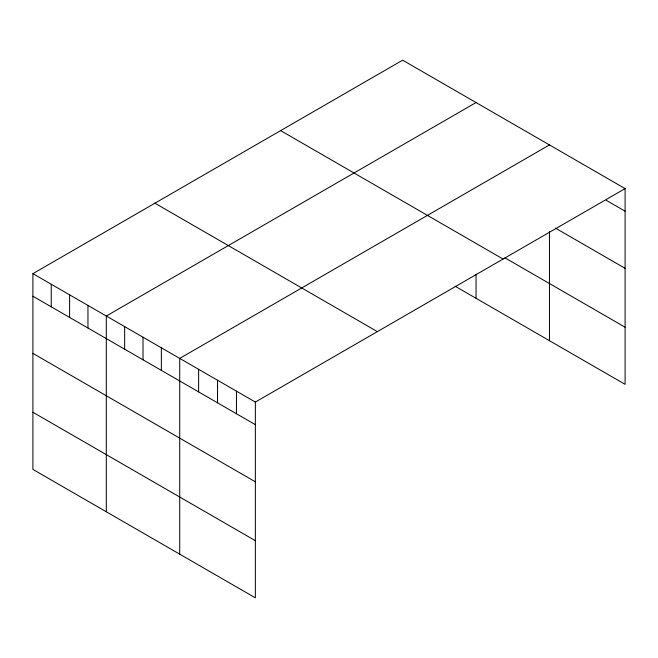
<?xml version="1.0" encoding="UTF-8"?>
<svg xmlns="http://www.w3.org/2000/svg" width="658" height="658" viewBox="0 0 658 658"><rect width="100%" height="100%" fill="white"/><g stroke="black" fill="none" stroke-linecap="round" stroke-linejoin="round"><path stroke-width="0.99" d="M625.1 188.599L255.353 402.071L255.353 597.826L32.9 469.401L32.9 273.646L402.647 60.174L625.1 188.599L625.1 384.354L455.081 286.197M476.055 102.549L106.308 316.021L106.308 511.784M549.463 144.933L179.716 358.404L179.716 554.159M606.191 200.271L625.1 211.185M555.484 228.137L625.1 268.332M504.9 257.813L625.1 327.215M280.629 130.613L503.082 259.046M154.918 203.199L377.371 331.632M32.9 273.646L255.353 402.071M32.9 296.223L255.353 424.657M32.9 353.371L255.353 481.804M32.9 412.253L255.353 540.687M549.463 231.534L549.463 340.688M476.055 274.246L476.055 298.313M236.444 391.156L236.444 413.742M217.535 380.242L217.535 402.828M198.626 369.327L198.626 391.905M161.366 347.811L161.366 370.396M143.016 337.217L143.016 359.803M124.658 326.623L124.658 349.201M87.958 305.427L87.958 328.013M69.608 294.833L69.608 317.419M51.25 284.24L51.25 306.825"/></g></svg>
